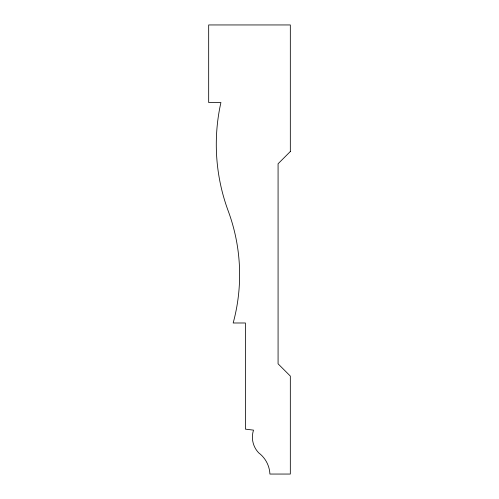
<?xml version="1.0" encoding="UTF-8"?>
<svg xmlns="http://www.w3.org/2000/svg" width="499" height="499" viewBox="0 0 499 499"><rect width="100%" height="100%" fill="white"/><g stroke="black" fill="none" stroke-linecap="round" stroke-linejoin="round"><path stroke-width="0.75" d="M290.324 151.515L278.08 163.766L278.08 363.815L290.324 376.065L290.324 474.05L269.915 474.05A28.162 28.162 0 0 0 258.707 452.855A22.636 22.636 0 0 1 253.523 430.138L245.414 429.14L245.414 322.99L233.17 322.99A183.832 183.832 0 0 0 228.205 210.934A191.772 191.772 0 0 1 220.92 102.52L208.676 102.52L208.676 24.95L290.324 24.95L290.324 151.515"/></g></svg>
